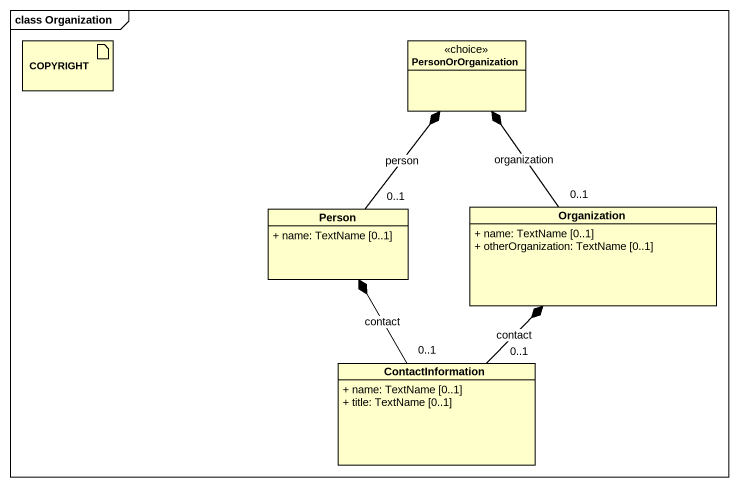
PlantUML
@startuml
mainframe class Organization
allowmixing
hide circle
hide empty members
skinparam classAttributeIconSize 0
artifact COPYRIGHT
class PersonOrOrganization <<choice>>
class "Person" as Person_ {
  + name: TextName [0..1]
}
class Organization {
  + name: TextName [0..1]
  + otherOrganization: TextName [0..1]
}
class ContactInformation {
  + name: TextName [0..1]
  + title: TextName [0..1]
}
PersonOrOrganization *-- "0..1" Person_ : person
PersonOrOrganization *-- "0..1" Organization : organization
Person_ *-- "0..1" ContactInformation : contact
Organization *-- "0..1" ContactInformation : contact
@enduml
